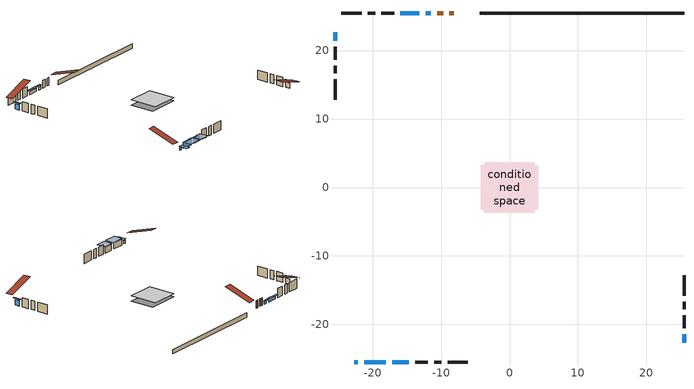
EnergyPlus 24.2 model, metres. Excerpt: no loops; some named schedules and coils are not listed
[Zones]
conditioned space
 floor adiabatic (Floor1 construction): -3.7,-3.7 -3.7,3.7 3.7,3.7 3.7,-3.7 z0.61
 floor adiabatic (AdiabaticFloorConstruction): -3.7,-3.7 -3.7,3.7 3.7,3.7 3.7,-3.7 z0.61
 floor foundation (Slab1 construction): -4.19,-3.27 -4.19,3.27 4.19,3.27 4.19,-3.27 z-0.53
 wall outside (AdiabaticWallConstruction 1): -8.13,25.49 -8.77,25.49 / -9.69,25.49 -10.58,25.49 z0.61:2.64
 wall outside (AdiabaticWallConstruction): -11.5,25.49 -12.27,25.49 / -13.19,25.49 -15.94,25.49 / -22.66,-25.49 -22.15,-25.49 z0.61:1.37; -25.49,22.66 -25.49,21.46 / 25.49,-22.66 25.49,-21.46 z0.61:2.03; -21.22,-25.49 -18.07,-25.49 z0.61:2.19; -17.14,-25.49 -14.7,-25.49 z0.61:2.16
 wall outside (Wall1 construction): -16.87,25.49 -18.71,25.49 / -13.77,-25.49 -11.93,-25.49 / -25.49,20.53 -25.49,18.69 / 25.49,-20.53 25.49,-18.69 z0.61:3.05
 wall outside (Wall2 construction): -19.64,25.49 -20.68,25.49 / -11,-25.49 -9.96,-25.49 / -25.49,17.77 -25.49,16.72 / 25.49,-17.77 25.49,-16.72 z0.61:3.05
 wall outside (Wall3 construction): -21.61,25.49 -24.56,25.49 / -9.03,-25.49 -6.08,-25.49 / -25.49,15.79 -25.49,12.84 / 25.49,-15.79 25.49,-12.84 z0.61:3.05
 wall foundation (FoundationWall1 construction): 25.49,25.49 -4.38,25.49 z-0.53:0.61
 window (WindowConstruction): -11.5,25.49 -12.27,25.49 z0.61:1.37
 window (WindowConstruction 5): -25.49,22.66 -25.49,21.46 z0.61:2.03
 window (WindowConstruction 1): -13.19,25.49 -15.94,25.49 z0.61:1.37
 window (WindowConstruction 6): -22.66,-25.49 -22.15,-25.49 z0.61:1.37
 window (WindowConstruction 2): -21.22,-25.49 -18.07,-25.49 z0.61:2.19
 window (WindowConstruction 3): -17.14,-25.49 -14.7,-25.49 z0.61:2.16
 window (WindowConstruction 4): 25.49,-22.66 25.49,-21.46 z0.61:2.03
 door (Door): -8.14,25.49 -8.77,25.49 z0.61:2.64
 door (Door 1): -9.7,25.49 -10.57,25.49 z0.61:2.64
 ceiling adiabatic (AdiabaticFloorConstruction): 3.7,-3.7 3.7,3.7 -3.7,3.7 -3.7,-3.7 z0.61
 roof outside (Roof1 construction): -7.21,25.49,3.05 -7.21,18.27,5.45 -5.3,18.27,5.45 -5.3,25.49,3.05; -23.59,-25.49,3.05 -23.59,-18.27,5.45 -25.49,-18.27,5.45 -25.49,-25.49,3.05; -25.49,23.59,3.05 -18.27,23.59,5.45 -18.27,25.49,5.45 -25.49,25.49,3.05; 25.49,-23.59,3.05 18.27,-23.59,5.45 18.27,-25.49,5.45 25.49,-25.49,3.05
shading: -12.56,25.49 -11.2,25.49 -11.2,25.95 -12.56,25.95 z1.67; -25.49,21 -25.49,23.12 -25.79,23.12 -25.79,21 z2.49; -16.24,25.49 -12.9,25.49 -12.9,25.95 -16.24,25.95 z1.67; -21.85,-25.49 -22.96,-25.49 -22.96,-27.85 -21.85,-27.85 z1.67; -17.92,-25.49 -21.37,-25.49 -21.37,-27.85 -17.92,-27.85 z2.34; -14.55,-25.49 -17.29,-25.49 -17.29,-27.85 -14.55,-27.85 z2.31; 25.49,-21 25.49,-23.12 25.79,-23.12 25.79,-21 z2.49
[Building]
Building 1: Terrain=Suburbs
[Site:Location]
Whitehorse AP_YT: Latitude {deg}=60.71; Longitude {deg}=-135.07; Time Zone {hr}=-8; Elevation {m}=706; Keep Site Location Information=Yes
[Site:GroundTemperature:Shallow]
-5.4229, -7.73249, -7.91745, -6.82143, -2.42154, 1.95786, 5.75456, 8.15968, 8.36401, 6.40785, 2.70796, -1.53709
[Site:WaterMainsTemperature]
Calculation Method=Schedule; Temperature Schedule=mains temperature schedule
[Material] Roughness=Rough; Thermal Absorptance=0.9
Name | Thickness {m} | Conductivity {W/m-K} | Density {kg/m3} | Specific Heat {J/kg-K} | Solar Absorptance | Visible Absorptance
asphalt or fiberglass shingles | 0.00635 | 0.162714 | 1121.4 | 1465.45 | 0.4 | 0.4
concrete 4.0 in. | 0.1016 | 1.803125 | 2242.8 | 837.4 | 0.7 | 0.7
concrete 8.0 in. | 0.2032 | 1.803125 | 2242.8 | 837.4 | 0.7 | 0.7
door material | 0.04445 | 0.188738 | 512.64 | 1214.23 | 0.7 | 0.7
exterior vertical ins | 0.00139922 | 0.029427 | 32.04 | 1214.23 | 0.7 | 0.7
floor covering | 0.0127 | 0.0433444 | 54.468 | 1339.84 | 0.6 | 0.6
floor rigid ins; wall rigid ins | 0.512978 | 0.029427 | 32.04 | 1214.23 | 0.7 | 0.7
floor stud and cavity | 0.1397 | 0.0941248 | 92.3553 | 1139.71 | 0.7 | 0.7
floor stud and cavity 1 | 0.1397 | 1.75129 | 37.0049 | 1207.88 | 0.7 | 0.7
furniture material conditioned space 1 | 0.1524 | 0.115458 | 640.8 | 1214.23 | 0.6 | 0.6
gypsum board | 0.0127 | 0.160291 | 801 | 837.4 | 0.6 | 0.6
gypsum board 1 | 0.0127 | 0.160291 | 801 | 837.4 | 0.7 | 0.7
osb sheathing 0.5 in. | 0.0127 | 0.115458 | 512.64 | 1214.23 | 0.7 | 0.7
osb sheathing 0.75 in. | 0.01905 | 0.115458 | 512.64 | 1214.23 | 0.7 | 0.7
roof rigid ins | 0.051816 | 0.029427 | 32.04 | 1214.23 | 0.7 | 0.7
roof stud and cavity | 0.2032 | 2.52056 | 78.34581 | 1123.46 | 0.7 | 0.7
wall stud and cavity | 0.1397 | 0.0880559 | 139.0536 | 1170.24 | 0.7 | 0.7
wall stud and cavity 1 | 0.1397 | 0.0869938 | 139.0536 | 1170.24 | 0.7 | 0.7
wall stud and cavity 2 | 0.0889 | 0.380278 | 52.3479 | 1209.89 | 0.7 | 0.7
wall stud and cavity 3 | 0.0889 | 0.391764 | 83.0341 | 1211.67 | 0.7 | 0.7
wood siding | 0.0254 | 0.102417 | 544.68 | 1172.36 | 0.4 | 0.4
wood siding 1; wood siding 2 | 0.0254 | 0.102417 | 544.68 | 1172.36 | 0.7 | 0.7
[WindowMaterial:SimpleGlazingSystem]
Name | U-Factor {W/m2-K} | Solar Heat Gain Coefficient
WindowMaterial | 4.837656 | 0.64
WindowMaterial 1 | 5.104522 | 0.63
WindowMaterial 2 | 3.480614 | 0.71
WindowMaterial 3 | 3.37046 | 0.72
WindowMaterial 4 | 4.03365 | 0.69
WindowMaterial 5 | 2.313785 | 0.52
[Construction]
AdiabaticFloorConstruction: floor stud and cavity 1, floor rigid ins, osb sheathing 0.75 in., floor covering
AdiabaticWallConstruction: wood siding 1, wall rigid ins, wall stud and cavity 2, gypsum board
AdiabaticWallConstruction 1: wood siding 2, wall rigid ins, wall stud and cavity 2, gypsum board
Door; Door 1: door material
Floor1 construction: floor stud and cavity, osb sheathing 0.75 in., floor covering
FoundationWall1 construction: concrete 8.0 in., gypsum board 1
furniture construction conditioned space 1: furniture material conditioned space 1
PartitionWallConstruction: gypsum board, wall stud and cavity 3, gypsum board
Roof1 construction: asphalt or fiberglass shingles, roof rigid ins, osb sheathing 0.75 in., roof stud and cavity, gypsum board
Slab1 construction: concrete 4.0 in.
Wall1 construction: wood siding, osb sheathing 0.5 in., wall stud and cavity, gypsum board
Wall2 construction; Wall3 construction: wood siding, osb sheathing 0.5 in., wall stud and cavity 1, gypsum board
WindowConstruction: WindowMaterial
WindowConstruction 1: WindowMaterial 1
WindowConstruction 2: WindowMaterial 2
WindowConstruction 3: WindowMaterial 3
WindowConstruction 4; WindowConstruction 5: WindowMaterial 4
WindowConstruction 6: WindowMaterial 5
[Zone]
conditioned space: Multiplier=1; Volume {m3}=163.9; Part of Total Floor Area=Yes
[Space]
conditioned space 1: Zone=conditioned space; Volume {m3}=163.9
[SurfaceProperty:ExposedFoundationPerimeter]
Slab1: Exposed Perimeter Calculation Method=TotalExposedPerimeter; Total Exposed Perimeter {m}=29.864
[InternalMass] Zone or ZoneList=conditioned space; Space or SpaceList=conditioned space 1
Name | Construction | Surface Area {m2}
furniture mass conditioned space 1 | furniture construction conditioned space 1 | 65.8817
partition wall mass | PartitionWallConstruction | 109.802
[Lights]
interior lighting: Zone or ZoneList or Space or SpaceList=conditioned space 1; Schedule=interior lighting schedule; Design Level Calculation Method=LightingLevel; Lighting Level {W}=343.2; Return Air Fraction=0; Fraction Radiant=0.6; Fraction Visible=0.2; Fraction Replaceable=1
[People]
occupants: Zone or ZoneList or Space or SpaceList=conditioned space 1; Number of People Schedule=occupants schedule; Number of People Calculation Method=People; Number of People=3; Fraction Radiant=0.314171; Sensible Heat Fraction=0.56303; Activity Level Schedule=occupants activity schedule; Carbon Dioxide Generation Rate {m3/s-W}=0; Enable ASHRAE 55 Comfort Warnings=No; Mean Radiant Temperature Calculation Type=EnclosureAveraged
[ElectricEquipment] Zone or ZoneList or Space or SpaceList=conditioned space 1; Design Level Calculation Method=EquipmentLevel
Name | Schedule | Design Level {W} | Fraction Latent | Fraction Radiant | Fraction Lost
clothes dryer | clothes dryer schedule | 140.772 | 0.015 | 0.081 | 0.85
clothes washer | clothes washer schedule | 32.1985 | 0.03 | 0.162 | 0.7
cooking range | cooking range schedule | 215.147 | 0.08 | 0.432 | 0.2
dishwasher | dishwasher schedule | 66.8632 | 0.3 | 0.18 | 0.4
fridge | fridge schedule | 72.9452 | 0 | 0.6 | 0
mech vent house fan | mech vent house fan schedule | 0 | 0 | 0 | 1
mech vent house fan cfis | mech vent house fan cfis schedule | 0 | 0 | 0 | 0
misc plug loads | misc plug loads schedule | 494.7 | 0.045 | 0.513 | 0.1
whole house fan | Always On Discrete | 0 | 0 | 0 | 1
[OtherEquipment] Zone or ZoneList or Space or SpaceList=conditioned space 1; Design Level Calculation Method=EquipmentLevel
Name | Fuel Type | Schedule | Design Level {W} | Fraction Latent | Fraction Radiant | Fraction Lost
clothes dryer 1 | Electricity | clothes dryer schedule | 0 | 0.015 | 0.081 | 0.85
cooking range 1 | Electricity | cooking range schedule | 0 | 0.08 | 0.432 | 0.2
general water use latent | None | general water use schedule | 62.594 | 1 | 0 | 0
general water use sensible | None | general water use schedule | -61.6891 | 0 | 0.6 | 0
mech vent house fan latent load | None | Always On Discrete | 0 | 1 | 0 | 0
mech vent house fan sensible load | None | Always On Discrete | 0 | 0 | 0 | 0
water heater energy adjustment1 | Propane | Always On Discrete | 0.01 | 0 | 0 | 1
[ZoneInfiltration:DesignFlowRate] Zone or ZoneList or Space or SpaceList=conditioned space 1; Schedule=Always On Discrete; Design Flow Rate Calculation Method=Flow/Zone; Design Flow Rate {m3/s}=0
infil flow; natural vent flow; whole house fan flow
[ZoneControl:Thermostat]
conditioned space Thermostat: Zone or ZoneList=conditioned space; Control Type Schedule=conditioned space Thermostat Schedule; Control 1=conditioned space temperature setpoint; Temperature Difference Between Cutout And Setpoint {deltaC}=0
[ThermostatSetpoint:DualSetpoint]
conditioned space temperature setpoint: Heating Setpoint Temperature Schedule=heating setpoint; Cooling Setpoint Temperature Schedule=cooling setpoint
[AirLoopHVAC:UnitarySystem]
unit heater unitary system: Control Type=Load; Controlling Zone or Thermostat Location=conditioned space; Dehumidification Control Type=None; Availability Schedule=Always On Discrete; Supply Fan=unit heater supply fan; Fan Placement=BlowThrough; Supply Air Fan Operating Mode Schedule=unit heater auto fan schedule; Heating Coil=unit heater htg coil; DX Heating Coil Sizing Ratio=1; Use DOAS DX Cooling Coil=No; Minimum Supply Air Temperature {C}=2; Latent Load Control=SensibleOnlyLoadControl; Cooling Supply Air Flow Rate Method=None; Heating Supply Air Flow Rate Method=SupplyAirFlowRate; Heating Supply Air Flow Rate {m3/s}=0.00141584; No Load Supply Air Flow Rate Method=SupplyAirFlowRate; No Load Supply Air Flow Rate {m3/s}=0; No Load Supply Air Flow Rate Control Set To Low Speed=Yes; Maximum Supply Air Temperature {C}=48.8889; Maximum Outdoor Dry-Bulb Temperature for Supplemental Heater Operation {C}=21; Ancillary On-Cycle Electric Power {W}=0; Ancillary Off-Cycle Electric Power {W}=0
[Zone equipment]
conditioned space: electric baseboard, unit heater unitary system
[Foundation:Kiva]
Foundation Kiva 1: Initial Indoor Air Temperature {C}=18; Wall Height Above Grade {m}=0.610027; Wall Depth Below Slab {m}=0.2032; Custom Block Material Name 1=exterior vertical ins; Custom Block Depth 1 {m}=1.14001; Custom Block X Position 1 {m}=0.2159; Custom Block Z Position 1 {m}=0
[Foundation:Kiva:Settings]
Soil Conductivity {W/m-K}=0.849921; Soil Density {kg/m3}=1842.3; Soil Specific Heat {J/kg-K}=418.7; Ground Solar Absorptivity=0.9; Ground Thermal Absorptivity=0.9; Ground Surface Roughness {m}=0.03; Far-Field Width {m}=40; Deep-Ground Boundary Condition=ZeroFlux; Deep-Ground Depth {m}=40; Minimum Cell Dimension {m}=0.2; Maximum Cell Growth Coefficient=3; Simulation Timestep=Timestep
[Exterior:Lights]
exterior lighting: Schedule=exterior lighting schedule; Design Level {W}=75.6
[EnergyManagementSystem:Sensor] Output:Variable or Output:Meter Index Key=conditioned space
Name | Output:Variable or Output:Meter
conditioned_space_clg_unmet_s | Zone Cooling Setpoint Not Met Time
conditioned_space_htg_unmet_s | Zone Heating Setpoint Not Met Time
fridge_tin_s; tin_s; tin_s_1 | Zone Mean Air Temperature
tout_s | Zone Outdoor Air Drybulb Temperature
win_s | Zone Air Humidity Ratio
[Schedule:Day:Interval]
interior lighting schedule day: No, 01:00, 0.108182, 04:00, 0.0901515, 05:00, 0.0991667, 06:00, 0.162273, 07:00, 0.270455, 08:00, 0.342576, 10:00, 0.369621, 11:00, 0.351591, 12:00, 0.333561, 13:00, 0.324545, 14:00, 0.31553, 15:00, 0.333561, 16:00, 0.369621, 17:00, 0.450758, 18:00, 0.585985, 19:00, 0.775303, 20:00, 0.955606, 21:00, 0.991667, 22:00, 0.712197, 23:00, 0.360606, 24:00, 0.162273
interior lighting schedule day 1: No, 01:00, 0.100909, 04:00, 0.0840909, 05:00, 0.0925, 06:00, 0.151364, 07:00, 0.252273, 08:00, 0.319545, 10:00, 0.344773, 11:00, 0.327955, 12:00, 0.311136, 13:00, 0.302727, 14:00, 0.294318, 15:00, 0.311136, 16:00, 0.344773, 17:00, 0.420455, 18:00, 0.546591, 19:00, 0.723182, 20:00, 0.891364, 21:00, 0.925, 22:00, 0.664318, 23:00, 0.336364, 24:00, 0.151364
interior lighting schedule day 2: No, 01:00, 0.0927273, 04:00, 0.0772727, 05:00, 0.085, 06:00, 0.139091, 07:00, 0.231818, 08:00, 0.293636, 10:00, 0.316818, 11:00, 0.301364, 12:00, 0.285909, 13:00, 0.278182, 14:00, 0.270455, 15:00, 0.285909, 16:00, 0.316818, 17:00, 0.386364, 18:00, 0.502273, 19:00, 0.664545, 20:00, 0.819091, 21:00, 0.85, 22:00, 0.610455, 23:00, 0.309091, 24:00, 0.139091
interior lighting schedule default day: No, 24:00, 0
[Schedule:Week:Daily]
interior lighting schedule Week Rule - Jan1-Jan27: interior lighting schedule day, interior lighting schedule day, interior lighting schedule day, interior lighting schedule day, interior lighting schedule day, interior lighting schedule day, interior lighting schedule day, interior lighting schedule default day, interior lighting schedule default day, interior lighting schedule default day, interior lighting schedule default day, interior lighting schedule default day
interior lighting schedule Week Rule - Jan28-Feb3: interior lighting schedule day, interior lighting schedule day, interior lighting schedule day, interior lighting schedule day, interior lighting schedule day 1, interior lighting schedule day 1, interior lighting schedule day 1, interior lighting schedule default day, interior lighting schedule default day, interior lighting schedule default day, interior lighting schedule default day, interior lighting schedule default day
interior lighting schedule Week Rule - Feb4-Feb24: interior lighting schedule day 1, interior lighting schedule day 1, interior lighting schedule day 1, interior lighting schedule day 1, interior lighting schedule day 1, interior lighting schedule day 1, interior lighting schedule day 1, interior lighting schedule default day, interior lighting schedule default day, interior lighting schedule default day, interior lighting schedule default day, interior lighting schedule default day
interior lighting schedule Week Rule - Feb25-Mar3: interior lighting schedule day 1, interior lighting schedule day 1, interior lighting schedule day 1, interior lighting schedule day 1, interior lighting schedule day 2, interior lighting schedule day 2, interior lighting schedule day 2, interior lighting schedule default day, interior lighting schedule default day, interior lighting schedule default day, interior lighting schedule default day, interior lighting schedule default day
interior lighting schedule Week Rule - Mar4-Mar31: interior lighting schedule day 2, interior lighting schedule day 2, interior lighting schedule day 2, interior lighting schedule day 2, interior lighting schedule day 2, interior lighting schedule day 2, interior lighting schedule day 2, interior lighting schedule default day, interior lighting schedule default day, interior lighting schedule default day, interior lighting schedule default day, interior lighting schedule default day
interior lighting schedule Week Rule - Apr1-Apr28: interior lighting schedule day 3, interior lighting schedule day 3, interior lighting schedule day 3, interior lighting schedule day 3, interior lighting schedule day 3, interior lighting schedule day 3, interior lighting schedule day 3, interior lighting schedule default day, interior lighting schedule default day, interior lighting schedule default day, interior lighting schedule default day, interior lighting schedule default day
interior lighting schedule Week Rule - Apr29-May5: interior lighting schedule day 3, interior lighting schedule day 3, interior lighting schedule day 4, interior lighting schedule day 4, interior lighting schedule day 4, interior lighting schedule day 4, interior lighting schedule day 4, interior lighting schedule default day, interior lighting schedule default day, interior lighting schedule default day, interior lighting schedule default day, interior lighting schedule default day
interior lighting schedule Week Rule - May6-May26: interior lighting schedule day 4, interior lighting schedule day 4, interior lighting schedule day 4, interior lighting schedule day 4, interior lighting schedule day 4, interior lighting schedule day 4, interior lighting schedule day 4, interior lighting schedule default day, interior lighting schedule default day, interior lighting schedule default day, interior lighting schedule default day, interior lighting schedule default day
interior lighting schedule Week Rule - May27-Jun2: interior lighting schedule day 4, interior lighting schedule day 4, interior lighting schedule day 4, interior lighting schedule day 4, interior lighting schedule day 4, interior lighting schedule day 5, interior lighting schedule day 5, interior lighting schedule default day, interior lighting schedule default day, interior lighting schedule default day, interior lighting schedule default day, interior lighting schedule default day
interior lighting schedule Week Rule - Jun3-Jun30: interior lighting schedule day 5, interior lighting schedule day 5, interior lighting schedule day 5, interior lighting schedule day 5, interior lighting schedule day 5, interior lighting schedule day 5, interior lighting schedule day 5, interior lighting schedule default day, interior lighting schedule default day, interior lighting schedule default day, interior lighting schedule default day, interior lighting schedule default day
interior lighting schedule Week Rule - Jul1-Jul28: interior lighting schedule day 6, interior lighting schedule day 6, interior lighting schedule day 6, interior lighting schedule day 6, interior lighting schedule day 6, interior lighting schedule day 6, interior lighting schedule day 6, interior lighting schedule default day, interior lighting schedule default day, interior lighting schedule default day, interior lighting schedule default day, interior lighting schedule default day
interior lighting schedule Week Rule - Jul29-Aug4: interior lighting schedule day 6, interior lighting schedule day 6, interior lighting schedule day 6, interior lighting schedule day 7, interior lighting schedule day 7, interior lighting schedule day 7, interior lighting schedule day 7, interior lighting schedule default day, interior lighting schedule default day, interior lighting schedule default day, interior lighting schedule default day, interior lighting schedule default day
interior lighting schedule Week Rule - Aug5-Aug25: interior lighting schedule day 7, interior lighting schedule day 7, interior lighting schedule day 7, interior lighting schedule day 7, interior lighting schedule day 7, interior lighting schedule day 7, interior lighting schedule day 7, interior lighting schedule default day, interior lighting schedule default day, interior lighting schedule default day, interior lighting schedule default day, interior lighting schedule default day
interior lighting schedule Week Rule - Aug26-Sep1: interior lighting schedule day 7, interior lighting schedule day 7, interior lighting schedule day 7, interior lighting schedule day 7, interior lighting schedule day 7, interior lighting schedule day 7, interior lighting schedule day 8, interior lighting schedule default day, interior lighting schedule default day, interior lighting schedule default day, interior lighting schedule default day, interior lighting schedule default day
interior lighting schedule Week Rule - Sep2-Sep29: interior lighting schedule day 8, interior lighting schedule day 8, interior lighting schedule day 8, interior lighting schedule day 8, interior lighting schedule day 8, interior lighting schedule day 8, interior lighting schedule day 8, interior lighting schedule default day, interior lighting schedule default day, interior lighting schedule default day, interior lighting schedule default day, interior lighting schedule default day
interior lighting schedule Week Rule - Sep30-Oct6: interior lighting schedule day 8, interior lighting schedule day 9, interior lighting schedule day 9, interior lighting schedule day 9, interior lighting schedule day 9, interior lighting schedule day 9, interior lighting schedule day 9, interior lighting schedule default day, interior lighting schedule default day, interior lighting schedule default day, interior lighting schedule default day, interior lighting schedule default day
interior lighting schedule Week Rule - Oct7-Oct27: interior lighting schedule day 9, interior lighting schedule day 9, interior lighting schedule day 9, interior lighting schedule day 9, interior lighting schedule day 9, interior lighting schedule day 9, interior lighting schedule day 9, interior lighting schedule default day, interior lighting schedule default day, interior lighting schedule default day, interior lighting schedule default day, interior lighting schedule default day
interior lighting schedule Week Rule - Oct28-Nov3: interior lighting schedule day 9, interior lighting schedule day 9, interior lighting schedule day 9, interior lighting schedule day 9, interior lighting schedule day 10, interior lighting schedule day 10, interior lighting schedule day 10, interior lighting schedule default day, interior lighting schedule default day, interior lighting schedule default day, interior lighting schedule default day, interior lighting schedule default day
interior lighting schedule Week Rule - Nov4-Nov24: interior lighting schedule day 10, interior lighting schedule day 10, interior lighting schedule day 10, interior lighting schedule day 10, interior lighting schedule day 10, interior lighting schedule day 10, interior lighting schedule day 10, interior lighting schedule default day, interior lighting schedule default day, interior lighting schedule default day, interior lighting schedule default day, interior lighting schedule default day
interior lighting schedule Week Rule - Nov25-Dec1: interior lighting schedule day 10, interior lighting schedule day 10, interior lighting schedule day 10, interior lighting schedule day 10, interior lighting schedule day 10, interior lighting schedule day 10, interior lighting schedule day 11, interior lighting schedule default day, interior lighting schedule default day, interior lighting schedule default day, interior lighting schedule default day, interior lighting schedule default day
interior lighting schedule Week Rule - Dec2-Dec31: interior lighting schedule day 11, interior lighting schedule day 11, interior lighting schedule day 11, interior lighting schedule day 11, interior lighting schedule day 11, interior lighting schedule day 11, interior lighting schedule day 11, interior lighting schedule default day, interior lighting schedule default day, interior lighting schedule default day, interior lighting schedule default day, interior lighting schedule default day
occupants schedule Week Rule - Jan1-Dec31: occupants schedule day, occupants schedule day, occupants schedule day, occupants schedule day, occupants schedule day, occupants schedule day, occupants schedule day, occupants schedule default day, occupants schedule default day, occupants schedule default day, occupants schedule default day, occupants schedule default day
clothes dryer schedule Week Rule - Jan1-Dec31: clothes dryer schedule day, clothes dryer schedule day, clothes dryer schedule day, clothes dryer schedule day, clothes dryer schedule day, clothes dryer schedule day, clothes dryer schedule day, clothes dryer schedule default day, clothes dryer schedule default day, clothes dryer schedule default day, clothes dryer schedule default day, clothes dryer schedule default day
clothes washer schedule Week Rule - Jan1-Dec31: clothes washer schedule day, clothes washer schedule day, clothes washer schedule day, clothes washer schedule day, clothes washer schedule day, clothes washer schedule day, clothes washer schedule day, clothes washer schedule default day, clothes washer schedule default day, clothes washer schedule default day, clothes washer schedule default day, clothes washer schedule default day
cooking range schedule Week Rule - Jan1-Dec31: cooking range schedule day, cooking range schedule day, cooking range schedule day, cooking range schedule day, cooking range schedule day, cooking range schedule day, cooking range schedule day, cooking range schedule default day, cooking range schedule default day, cooking range schedule default day, cooking range schedule default day, cooking range schedule default day
dishwasher schedule Week Rule - Jan1-Dec31: dishwasher schedule day, dishwasher schedule day, dishwasher schedule day, dishwasher schedule day, dishwasher schedule day, dishwasher schedule day, dishwasher schedule day, dishwasher schedule default day, dishwasher schedule default day, dishwasher schedule default day, dishwasher schedule default day, dishwasher schedule default day
misc plug loads schedule Week Rule - Jan1-Dec31: misc plug loads schedule day, misc plug loads schedule day, misc plug loads schedule day, misc plug loads schedule day, misc plug loads schedule day, misc plug loads schedule day, misc plug loads schedule day, misc plug loads schedule default day, misc plug loads schedule default day, misc plug loads schedule default day, misc plug loads schedule default day, misc plug loads schedule default day
general water use schedule Week Rule - Jan1-Dec31: general water use schedule day, general water use schedule day, general water use schedule day, general water use schedule day, general water use schedule day, general water use schedule day, general water use schedule day, general water use schedule default day, general water use schedule default day, general water use schedule default day, general water use schedule default day, general water use schedule default day
exterior lighting schedule Week Rule - Jan1-Jan27: exterior lighting schedule day, exterior lighting schedule day, exterior lighting schedule day, exterior lighting schedule day, exterior lighting schedule day, exterior lighting schedule day, exterior lighting schedule day, exterior lighting schedule default day, exterior lighting schedule default day, exterior lighting schedule default day, exterior lighting schedule default day, exterior lighting schedule default day
exterior lighting schedule Week Rule - Jan28-Feb3: exterior lighting schedule day, exterior lighting schedule day, exterior lighting schedule day, exterior lighting schedule day, exterior lighting schedule day 1, exterior lighting schedule day 1, exterior lighting schedule day 1, exterior lighting schedule default day, exterior lighting schedule default day, exterior lighting schedule default day, exterior lighting schedule default day, exterior lighting schedule default day
exterior lighting schedule Week Rule - Feb4-Feb24: exterior lighting schedule day 1, exterior lighting schedule day 1, exterior lighting schedule day 1, exterior lighting schedule day 1, exterior lighting schedule day 1, exterior lighting schedule day 1, exterior lighting schedule day 1, exterior lighting schedule default day, exterior lighting schedule default day, exterior lighting schedule default day, exterior lighting schedule default day, exterior lighting schedule default day
exterior lighting schedule Week Rule - Feb25-Mar3: exterior lighting schedule day 1, exterior lighting schedule day 1, exterior lighting schedule day 1, exterior lighting schedule day 1, exterior lighting schedule day 2, exterior lighting schedule day 2, exterior lighting schedule day 2, exterior lighting schedule default day, exterior lighting schedule default day, exterior lighting schedule default day, exterior lighting schedule default day, exterior lighting schedule default day
exterior lighting schedule Week Rule - Mar4-Mar31: exterior lighting schedule day 2, exterior lighting schedule day 2, exterior lighting schedule day 2, exterior lighting schedule day 2, exterior lighting schedule day 2, exterior lighting schedule day 2, exterior lighting schedule day 2, exterior lighting schedule default day, exterior lighting schedule default day, exterior lighting schedule default day, exterior lighting schedule default day, exterior lighting schedule default day
exterior lighting schedule Week Rule - Apr1-Apr28: exterior lighting schedule day 3, exterior lighting schedule day 3, exterior lighting schedule day 3, exterior lighting schedule day 3, exterior lighting schedule day 3, exterior lighting schedule day 3, exterior lighting schedule day 3, exterior lighting schedule default day, exterior lighting schedule default day, exterior lighting schedule default day, exterior lighting schedule default day, exterior lighting schedule default day
exterior lighting schedule Week Rule - Apr29-May5: exterior lighting schedule day 3, exterior lighting schedule day 3, exterior lighting schedule day 4, exterior lighting schedule day 4, exterior lighting schedule day 4, exterior lighting schedule day 4, exterior lighting schedule day 4, exterior lighting schedule default day, exterior lighting schedule default day, exterior lighting schedule default day, exterior lighting schedule default day, exterior lighting schedule default day
exterior lighting schedule Week Rule - May6-May26: exterior lighting schedule day 4, exterior lighting schedule day 4, exterior lighting schedule day 4, exterior lighting schedule day 4, exterior lighting schedule day 4, exterior lighting schedule day 4, exterior lighting schedule day 4, exterior lighting schedule default day, exterior lighting schedule default day, exterior lighting schedule default day, exterior lighting schedule default day, exterior lighting schedule default day
exterior lighting schedule Week Rule - May27-Jun2: exterior lighting schedule day 4, exterior lighting schedule day 4, exterior lighting schedule day 4, exterior lighting schedule day 4, exterior lighting schedule day 4, exterior lighting schedule day 5, exterior lighting schedule day 5, exterior lighting schedule default day, exterior lighting schedule default day, exterior lighting schedule default day, exterior lighting schedule default day, exterior lighting schedule default day
exterior lighting schedule Week Rule - Jun3-Jun30: exterior lighting schedule day 5, exterior lighting schedule day 5, exterior lighting schedule day 5, exterior lighting schedule day 5, exterior lighting schedule day 5, exterior lighting schedule day 5, exterior lighting schedule day 5, exterior lighting schedule default day, exterior lighting schedule default day, exterior lighting schedule default day, exterior lighting schedule default day, exterior lighting schedule default day
exterior lighting schedule Week Rule - Jul1-Jul28: exterior lighting schedule day 6, exterior lighting schedule day 6, exterior lighting schedule day 6, exterior lighting schedule day 6, exterior lighting schedule day 6, exterior lighting schedule day 6, exterior lighting schedule day 6, exterior lighting schedule default day, exterior lighting schedule default day, exterior lighting schedule default day, exterior lighting schedule default day, exterior lighting schedule default day
exterior lighting schedule Week Rule - Jul29-Aug4: exterior lighting schedule day 6, exterior lighting schedule day 6, exterior lighting schedule day 6, exterior lighting schedule day 7, exterior lighting schedule day 7, exterior lighting schedule day 7, exterior lighting schedule day 7, exterior lighting schedule default day, exterior lighting schedule default day, exterior lighting schedule default day, exterior lighting schedule default day, exterior lighting schedule default day
exterior lighting schedule Week Rule - Aug5-Aug25: exterior lighting schedule day 7, exterior lighting schedule day 7, exterior lighting schedule day 7, exterior lighting schedule day 7, exterior lighting schedule day 7, exterior lighting schedule day 7, exterior lighting schedule day 7, exterior lighting schedule default day, exterior lighting schedule default day, exterior lighting schedule default day, exterior lighting schedule default day, exterior lighting schedule default day
exterior lighting schedule Week Rule - Aug26-Sep1: exterior lighting schedule day 7, exterior lighting schedule day 7, exterior lighting schedule day 7, exterior lighting schedule day 7, exterior lighting schedule day 7, exterior lighting schedule day 7, exterior lighting schedule day 8, exterior lighting schedule default day, exterior lighting schedule default day, exterior lighting schedule default day, exterior lighting schedule default day, exterior lighting schedule default day
exterior lighting schedule Week Rule - Sep2-Sep29: exterior lighting schedule day 8, exterior lighting schedule day 8, exterior lighting schedule day 8, exterior lighting schedule day 8, exterior lighting schedule day 8, exterior lighting schedule day 8, exterior lighting schedule day 8, exterior lighting schedule default day, exterior lighting schedule default day, exterior lighting schedule default day, exterior lighting schedule default day, exterior lighting schedule default day
exterior lighting schedule Week Rule - Sep30-Oct6: exterior lighting schedule day 8, exterior lighting schedule day 9, exterior lighting schedule day 9, exterior lighting schedule day 9, exterior lighting schedule day 9, exterior lighting schedule day 9, exterior lighting schedule day 9, exterior lighting schedule default day, exterior lighting schedule default day, exterior lighting schedule default day, exterior lighting schedule default day, exterior lighting schedule default day
exterior lighting schedule Week Rule - Oct7-Oct27: exterior lighting schedule day 9, exterior lighting schedule day 9, exterior lighting schedule day 9, exterior lighting schedule day 9, exterior lighting schedule day 9, exterior lighting schedule day 9, exterior lighting schedule day 9, exterior lighting schedule default day, exterior lighting schedule default day, exterior lighting schedule default day, exterior lighting schedule default day, exterior lighting schedule default day
exterior lighting schedule Week Rule - Oct28-Nov3: exterior lighting schedule day 9, exterior lighting schedule day 9, exterior lighting schedule day 9, exterior lighting schedule day 9, exterior lighting schedule day 10, exterior lighting schedule day 10, exterior lighting schedule day 10, exterior lighting schedule default day, exterior lighting schedule default day, exterior lighting schedule default day, exterior lighting schedule default day, exterior lighting schedule default day
exterior lighting schedule Week Rule - Nov4-Nov24: exterior lighting schedule day 10, exterior lighting schedule day 10, exterior lighting schedule day 10, exterior lighting schedule day 10, exterior lighting schedule day 10, exterior lighting schedule day 10, exterior lighting schedule day 10, exterior lighting schedule default day, exterior lighting schedule default day, exterior lighting schedule default day, exterior lighting schedule default day, exterior lighting schedule default day
exterior lighting schedule Week Rule - Nov25-Dec1: exterior lighting schedule day 10, exterior lighting schedule day 10, exterior lighting schedule day 10, exterior lighting schedule day 10, exterior lighting schedule day 10, exterior lighting schedule day 10, exterior lighting schedule day 11, exterior lighting schedule default day, exterior lighting schedule default day, exterior lighting schedule default day, exterior lighting schedule default day, exterior lighting schedule default day
exterior lighting schedule Week Rule - Dec2-Dec31: exterior lighting schedule day 11, exterior lighting schedule day 11, exterior lighting schedule day 11, exterior lighting schedule day 11, exterior lighting schedule day 11, exterior lighting schedule day 11, exterior lighting schedule day 11, exterior lighting schedule default day, exterior lighting schedule default day, exterior lighting schedule default day, exterior lighting schedule default day, exterior lighting schedule default day
[Schedule:Year]
interior lighting schedule: interior lighting schedule Week Rule - Jan1-Jan27, 1, 1, 1, 27, interior lighting schedule Week Rule - Jan28-Feb3, 1, 28, 2, 3, interior lighting schedule Week Rule - Feb4-Feb24, 2, 4, 2, 24, interior lighting schedule Week Rule - Feb25-Mar3, 2, 25, 3, 3, interior lighting schedule Week Rule - Mar4-Mar31, 3, 4, 3, 31, interior lighting schedule Week Rule - Apr1-Apr28, 4, 1, 4, 28, interior lighting schedule Week Rule - Apr29-May5, 4, 29, 5, 5, interior lighting schedule Week Rule - May6-May26, 5, 6, 5, 26, interior lighting schedule Week Rule - May27-Jun2, 5, 27, 6, 2, interior lighting schedule Week Rule - Jun3-Jun30, 6, 3, 6, 30, interior lighting schedule Week Rule - Jul1-Jul28, 7, 1, 7, 28, interior lighting schedule Week Rule - Jul29-Aug4, 7, 29, 8, 4, interior lighting schedule Week Rule - Aug5-Aug25, 8, 5, 8, 25, interior lighting schedule Week Rule - Aug26-Sep1, 8, 26, 9, 1, interior lighting schedule Week Rule - Sep2-Sep29, 9, 2, 9, 29, interior lighting schedule Week Rule - Sep30-Oct6, 9, 30, 10, 6, interior lighting schedule Week Rule - Oct7-Oct27, 10, 7, 10, 27, interior lighting schedule Week Rule - Oct28-Nov3, 10, 28, 11, 3, interior lighting schedule Week Rule - Nov4-Nov24, 11, 4, 11, 24, interior lighting schedule Week Rule - Nov25-Dec1, 11, 25, 12, 1, interior lighting schedule Week Rule - Dec2-Dec31, 12, 2, 12, 31
occupants schedule: occupants schedule Week Rule - Jan1-Dec31, 1, 1, 12, 31
clothes dryer schedule: clothes dryer schedule Week Rule - Jan1-Dec31, 1, 1, 12, 31
clothes washer schedule: clothes washer schedule Week Rule - Jan1-Dec31, 1, 1, 12, 31
cooking range schedule: cooking range schedule Week Rule - Jan1-Dec31, 1, 1, 12, 31
dishwasher schedule: dishwasher schedule Week Rule - Jan1-Dec31, 1, 1, 12, 31
misc plug loads schedule: misc plug loads schedule Week Rule - Jan1-Dec31, 1, 1, 12, 31
general water use schedule: general water use schedule Week Rule - Jan1-Dec31, 1, 1, 12, 31
heating setpoint: heating setpoint Week Rule - Jan1-Dec31, 1, 1, 12, 31
cooling setpoint: cooling setpoint Week Rule - Jan1-Dec31, 1, 1, 12, 31
exterior lighting schedule: exterior lighting schedule Week Rule - Jan1-Jan27, 1, 1, 1, 27, exterior lighting schedule Week Rule - Jan28-Feb3, 1, 28, 2, 3, exterior lighting schedule Week Rule - Feb4-Feb24, 2, 4, 2, 24, exterior lighting schedule Week Rule - Feb25-Mar3, 2, 25, 3, 3, exterior lighting schedule Week Rule - Mar4-Mar31, 3, 4, 3, 31, exterior lighting schedule Week Rule - Apr1-Apr28, 4, 1, 4, 28, exterior lighting schedule Week Rule - Apr29-May5, 4, 29, 5, 5, exterior lighting schedule Week Rule - May6-May26, 5, 6, 5, 26, exterior lighting schedule Week Rule - May27-Jun2, 5, 27, 6, 2, exterior lighting schedule Week Rule - Jun3-Jun30, 6, 3, 6, 30, exterior lighting schedule Week Rule - Jul1-Jul28, 7, 1, 7, 28, exterior lighting schedule Week Rule - Jul29-Aug4, 7, 29, 8, 4, exterior lighting schedule Week Rule - Aug5-Aug25, 8, 5, 8, 25, exterior lighting schedule Week Rule - Aug26-Sep1, 8, 26, 9, 1, exterior lighting schedule Week Rule - Sep2-Sep29, 9, 2, 9, 29, exterior lighting schedule Week Rule - Sep30-Oct6, 9, 30, 10, 6, exterior lighting schedule Week Rule - Oct7-Oct27, 10, 7, 10, 27, exterior lighting schedule Week Rule - Oct28-Nov3, 10, 28, 11, 3, exterior lighting schedule Week Rule - Nov4-Nov24, 11, 4, 11, 24, exterior lighting schedule Week Rule - Nov25-Dec1, 11, 25, 12, 1, exterior lighting schedule Week Rule - Dec2-Dec31, 12, 2, 12, 31
[Schedule:Constant]
Name | Hourly Value
occupants activity schedule | 117.228
fridge schedule; unit heater auto fan schedule | 0
mech vent house fan schedule; mech vent house fan cfis schedule; Always On Discrete | 1
[Schedule:Compact]
conditioned space Thermostat Schedule: Through: 12/31, For: AllDays, Until: 24:00, 4
mains temperature schedule: Through: 01/01, For: AllDays, Until: 24:00, 1.27556, Through: 01/02, For: AllDays, Until: 24:00, 1.21222, Through: 01/03, For: AllDays, Until: 24:00, 1.15, Through: 01/04, For: AllDays, Until: 24:00, 1.08833, Through: 01/05, For: AllDays, Until: 24:00, 1.02778, Through: 01/06, For: AllDays, Until: 24:00, 0.967222, Through: 01/07, For: AllDays, Until: 24:00, 0.907778, Through: 01/08, For: AllDays, Until: 24:00, 0.848889, Through: 01/09, For: AllDays, Until: 24:00, 0.791111, Through: 01/10, For: AllDays, Until: 24:00, 0.733333, Through: 01/11, For: AllDays, Until: 24:00, 0.677222, Through: 01/12, For: AllDays, Until: 24:00, 0.621111, Through: 01/13, For: AllDays, Until: 24:00, 0.566667, Through: 01/14, For: AllDays, Until: 24:00, 0.512222, Through: 01/15, For: AllDays, Until: 24:00, 0.459444, Through: 01/16, For: AllDays, Until: 24:00, 0.407222, Through: 01/17, For: AllDays, Until: 24:00, 0.355556, Through: 01/18, For: AllDays, Until: 24:00, 0.305, Through: 01/19, For: AllDays, Until: 24:00, 0.255556, Through: 01/20, For: AllDays, Until: 24:00, 0.206667, Through: 01/21, For: AllDays, Until: 24:00, 0.158889, Through: 01/22, For: AllDays, Until: 24:00, 0.112222, Through: 01/23, For: AllDays, Until: 24:00, 0.0666667, Through: 01/24, For: AllDays, Until: 24:00, 0.0216667, Through: 01/25, For: AllDays, Until: 24:00, 0, Through: 01/26, For: AllDays, Until: 24:00, 0, Through: 01/27, For: AllDays, Until: 24:00, 0, Through: 01/28, For: AllDays, Until: 24:00, 0, Through: 01/29, For: AllDays, Until: 24:00, 0, Through: 01/30, For: AllDays, Until: 24:00, 0, Through: 01/31, For: AllDays, Until: 24:00, 0, Through: 02/01, For: AllDays, Until: 24:00, 0, Through: 02/02, For: AllDays, Until: 24:00, 0, Through: 02/03, For: AllDays, Until: 24:00, 0, Through: 02/04, For: AllDays, Until: 24:00, 0, Through: 02/05, For: AllDays, Until: 24:00, 0, Through: 02/06, For: AllDays, Until: 24:00, 0, Through: 02/07, For: AllDays, Until: 24:00, 0, Through: 02/08, For: AllDays, Until: 24:00, 0, Through: 02/09, For: AllDays, Until: 24:00, 0, Through: 02/10, For: AllDays, Until: 24:00, 0, Through: 02/11, For: AllDays, Until: 24:00, 0, Through: 02/12, For: AllDays, Until: 24:00, 0, Through: 02/13, For: AllDays, Until: 24:00, 0, Through: 02/14, For: AllDays, Until: 24:00, 0, Through: 02/15, For: AllDays, Until: 24:00, 0, Through: 02/16, For: AllDays, Until: 24:00, 0, Through: 02/17, For: AllDays, Until: 24:00, 0, Through: 02/18, For: AllDays, Until: 24:00, 0, Through: 02/19, For: AllDays, Until: 24:00, 0, Through: 02/20, For: AllDays, Until: 24:00, 0, Through: 02/21, For: AllDays, Until: 24:00, 0, Through: 02/22, For: AllDays, Until: 24:00, 0, Through: 02/23, For: AllDays, Until: 24:00, 0, Through: 02/24, For: AllDays, Until: 24:00, 0, Through: 02/25, For: AllDays, Until: 24:00, 0, Through: 02/26, For: AllDays, Until: 24:00, 0, Through: 02/27, For: AllDays, Until: 24:00, 0, Through: 02/28, For: AllDays, Until: 24:00, 0, Through: 03/01, For: AllDays, Until: 24:00, 0, Through: 03/02, For: AllDays, Until: 24:00, 0, Through: 03/03, For: AllDays, Until: 24:00, 0, Through: 03/04, For: AllDays, Until: 24:00, 0, Through: 03/05, For: AllDays, Until: 24:00, 0, Through: 03/06, For: AllDays, Until: 24:00, 0, Through: 03/07, For: AllDays, Until: 24:00, 0, Through: 03/08, For: AllDays, Until: 24:00, 0, Through: 03/09, For: AllDays, Until: 24:00, 0, Through: 03/10, For: AllDays, Until: 24:00, 0, Through: 03/11, For: AllDays, Until: 24:00, 0, Through: 03/12, For: AllDays, Until: 24:00, 0, Through: 03/13, For: AllDays, Until: 24:00, 0, Through: 03/14, For: AllDays, Until: 24:00, 0, Through: 03/15, For: AllDays, Until: 24:00, 0, Through: 03/16, For: AllDays, Until: 24:00, 0, Through: 03/17, For: AllDays, Until: 24:00, 0, Through: 03/18, For: AllDays, Until: 24:00, 0, Through: 03/19, For: AllDays, Until: 24:00, 0, Through: 03/20, For: AllDays, Until: 24:00, 0, Through: 03/21, For: AllDays, Until: 24:00, 0, Through: 03/22, For: AllDays, Until: 24:00, 0, Through: 03/23, For: AllDays, Until: 24:00, 0, Through: 03/24, For: AllDays, Until: 24:00, 0, Through: 03/25, For: AllDays, Until: 24:00, 0, Through: 03/26, For: AllDays, Until: 24:00, 0, Through: 03/27, For: AllDays, Until: 24:00, 0, Through: 03/28, For: AllDays, Until: 24:00, 0, Through: 03/29, For: AllDays, Until: 24:00, 0, Through: 03/30, For: AllDays, Until: 24:00, 0, Through: 03/31, For: AllDays, Until: 24:00, 0, Through: 04/01, For: AllDays, Until: 24:00, 0, Through: 04/02, For: AllDays, Until: 24:00, 0, Through: 04/03, For: AllDays, Until: 24:00, 0, Through: 04/04, For: AllDays, Until: 24:00, 0, Through: 04/05, For: AllDays, Until: 24:00, 0, Through: 04/06, For: AllDays, Until: 24:00, 0, Through: 04/07, For: AllDays, Until: 24:00, 0, Through: 04/08, For: AllDays, Until: 24:00, 0, Through: 04/09, For: AllDays, Until: 24:00, 0, Through: 04/10, For: AllDays, Until: 24:00, 0.0316667, Through: 04/11, For: AllDays, Until: 24:00, 0.0766667, Through: 04/12, For: AllDays, Until: 24:00, 0.122778, Through: 04/13, For: AllDays, Until: 24:00, 0.169444, Through: 04/14, For: AllDays, Until: 24:00, 0.217778, Through: 04/15, For: AllDays, Until: 24:00, 0.266667, Through: 04/16, For: AllDays, Until: 24:00, 0.316111, Through: 04/17, For: AllDays, Until: 24:00, 0.367222, Through: 04/18, For: AllDays, Until: 24:00, 0.418333, Through: 04/19, For: AllDays, Until: 24:00, 0.471111, Through: 04/20, For: AllDays, Until: 24:00, 0.524444, Through: 04/21, For: AllDays, Until: 24:00, 0.578889, Through: 04/22, For: AllDays, Until: 24:00, 0.633889, Through: 04/23, For: AllDays, Until: 24:00, 0.689444, Through: 04/24, For: AllDays, Until: 24:00, 0.746111, Through: 04/25, For: AllDays, Until: 24:00, 0.803889, Through: 04/26, For: AllDays, Until: 24:00, 0.862222, Through: 04/27, For: AllDays, Until: 24:00, 0.921111, Through: 04/28, For: AllDays, Until: 24:00, 0.980556, Through: 04/29, For: AllDays, Until: 24:00, 1.04111, Through: 04/30, For: AllDays, Until: 24:00, 1.10222, Through: 05/01, For: AllDays, Until: 24:00, 1.16389, Through: 05/02, For: AllDays, Until: 24:00, 1.22667, Through: 05/03, For: AllDays, Until: 24:00, 1.28944, Through: 05/04, For: AllDays, Until: 24:00, 1.35333, Through: 05/05, For: AllDays, Until: 24:00, 1.41778, Through: 05/06, For: AllDays, Until: 24:00, 1.48278, Through: 05/07, For: AllDays, Until: 24:00, 1.54778, Through: 05/08, For: AllDays, Until: 24:00, 1.61389, Through: 05/09, For: AllDays, Until: 24:00, 1.68056, Through: 05/10, For: AllDays, Until: 24:00, 1.74778, Through: 05/11, For: AllDays, Until: 24:00, 1.815, Through: 05/12, For: AllDays, Until: 24:00, 1.88333, Through: 05/13, For: AllDays, Until: 24:00, 1.95167, Through: 05/14, For: AllDays, Until: 24:00, 2.02056, Through: 05/15, For: AllDays, Until: 24:00, 2.09, Through: 05/16, For: AllDays, Until: 24:00, 2.15944, Through: 05/17, For: AllDays, Until: 24:00, 2.22944, Through: 05/18, For: AllDays, Until: 24:00, 2.3, Through: 05/19, For: AllDays, Until: 24:00, 2.37111, Through: 05/20, For: AllDays, Until: 24:00, 2.44167, Through: 05/21, For: AllDays, Until: 24:00, 2.51333, Through: 05/22, For: AllDays, Until: 24:00, 2.585, Through: 05/23, For: AllDays, Until: 24:00, 2.65667, Through: 05/24, For: AllDays, Until: 24:00, 2.72889, Through: 05/25, For: AllDays, Until: 24:00, 2.80111, Through: 05/26, For: AllDays, Until: 24:00, 2.87333, Through: 05/27, For: AllDays, Until: 24:00, 2.94556, Through: 05/28, For: AllDays, Until: 24:00, 3.01833, Through: 05/29, For: AllDays, Until: 24:00, 3.09111, Through: 05/30, For: AllDays, Until: 24:00, 3.16444, Through: 05/31, For: AllDays, Until: 24:00, 3.23722, Through: 06/01, For: AllDays, Until: 24:00, 3.31, Through: 06/02, For: AllDays, Until: 24:00, 3.38333, Through: 06/03, For: AllDays, Until: 24:00, 3.45611, Through: 06/04, For: AllDays, Until: 24:00, 3.52944, Through: 06/05, For: AllDays, Until: 24:00, 3.60222, Through: 06/06, For: AllDays, Until: 24:00, 3.675, Through: 06/07, For: AllDays, Until: 24:00, 3.74833, Through: 06/08, For: AllDays, Until: 24:00, 3.82056, Through: 06/09, For: AllDays, Until: 24:00, 3.89333, Through: 06/10, For: AllDays, Until: 24:00, 3.96611, Through: 06/11, For: AllDays, Until: 24:00, 4.03833, Through: 06/12, For: AllDays, Until: 24:00, 4.11, Through: 06/13, For: AllDays, Until: 24:00, 4.18222, Through: 06/14, For: AllDays, Until: 24:00, 4.25389, Through: 06/15, For: AllDays, Until: 24:00, 4.325, Through: 06/16, For: AllDays, Until: 24:00, 4.39611, Through: 06/17, For: AllDays, Until: 24:00, 4.46722, Through: 06/18, For: AllDays, Until: 24:00, 4.53778, Through: 06/19, For: AllDays, Until: 24:00, 4.60778, Through: 06/20, For: AllDays, Until: 24:00, 4.67778, Through: 06/21, For: AllDays, Until: 24:00, 4.74722, Through: 06/22, For: AllDays, Until: 24:00, 4.81611, Through: 06/23, For: AllDays, Until: 24:00, 4.885, Through: 06/24, For: AllDays, Until: 24:00, 4.95278, Through: 06/25, For: AllDays, Until: 24:00, 5.02056, Through: 06/26, For: AllDays, Until: 24:00, 5.08778, Through: 06/27, For: AllDays, Until: 24:00, 5.15444, Through: 06/28, For: AllDays, Until: 24:00, 5.22111, Through: 06/29, For: AllDays, Until: 24:00, 5.28667, Through: 06/30, For: AllDays, Until: 24:00, 5.35167, Through: 07/01, For: AllDays, Until: 24:00, 5.41611, Through: 07/02, For: AllDays, Until: 24:00, 5.48, Through: 07/03, For: AllDays, Until: 24:00, 5.54333, Through: 07/04, For: AllDays, Until: 24:00, 5.60611, Through: 07/05, For: AllDays, Until: 24:00, 5.66833, Through: 07/06, For: AllDays, Until: 24:00, 5.72944, Through: 07/07, For: AllDays, Until: 24:00, 5.79, Through: 07/08, For: AllDays, Until: 24:00, 5.85, Through: 07/09, For: AllDays, Until: 24:00, 5.90944, Through: 07/10, For: AllDays, Until: 24:00, 5.96778, Through: 07/11, For: AllDays, Until: 24:00, 6.02556, Through: 07/12, For: AllDays, Until: 24:00, 6.08222, Through: 07/13, For: AllDays, Until: 24:00, 6.13833, Through: 07/14, For: AllDays, Until: 24:00, 6.19389, Through: 07/15, For: AllDays, Until: 24:00, 6.24833, Through: 07/16, For: AllDays, Until: 24:00, 6.30222, Through: 07/17, For: AllDays, Until: 24:00, 6.355, Through: 07/18, For: AllDays, Until: 24:00, 6.40667, Through: 07/19, For: AllDays, Until: 24:00, 6.45778, Through: 07/20, For: AllDays, Until: 24:00, 6.50778, Through: 07/21, For: AllDays, Until: 24:00, 6.55722, Through: 07/22, For: AllDays, Until: 24:00, 6.60556, Through: 07/23, For: AllDays, Until: 24:00, 6.65278, Through: 07/24, For: AllDays, Until: 24:00, 6.69889, Through: 07/25, For: AllDays, Until: 24:00, 6.74444, Through: 07/26, For: AllDays, Until: 24:00, 6.78889, Through: 07/27, For: AllDays, Until: 24:00, 6.83222, Through: 07/28, For: AllDays, Until: 24:00, 6.87444, Through: 07/29, For: AllDays, Until: 24:00, 6.91611, Through: 07/30, For: AllDays, Until: 24:00, 6.95611, Through: 07/31, For: AllDays, Until: 24:00, 6.99556, Through: 08/01, For: AllDays, Until: 24:00, 7.03333, Through: 08/02, For: AllDays, Until: 24:00, 7.07056, Through: 08/03, For: AllDays, Until: 24:00, 7.10667, Through: 08/04, For: AllDays, Until: 24:00, 7.14167, Through: 08/05, For: AllDays, Until: 24:00, 7.175, Through: 08/06, For: AllDays, Until: 24:00, 7.20778, Through: 08/07, For: AllDays, Until: 24:00, 7.23944, Through: 08/08, For: AllDays, Until: 24:00, 7.27, Through: 08/09, For: AllDays, Until: 24:00, 7.29889, Through: 08/10, For: AllDays, Until: 24:00, 7.32722, Through: 08/11, For: AllDays, Until: 24:00, 7.35389, Through: 08/12, For: AllDays, Until: 24:00, 7.38, Through: 08/13, For: AllDays, Until: 24:00, 7.40444, Through: 08/14, For: AllDays, Until: 24:00, 7.42778, Through: 08/15, For: AllDays, Until: 24:00, 7.45, Through: 08/16, For: AllDays, Until: 24:00, 7.47111, Through: 08/17, For: AllDays, Until: 24:00, 7.49111, Through: 08/18, For: AllDays, Until: 24:00, 7.50944, Through: 08/19, For: AllDays, Until: 24:00, 7.52667, Through: 08/20, For: AllDays, Until: 24:00, 7.54278, Through: 08/21, For: AllDays, Until: 24:00, 7.55778, Through: 08/22, For: AllDays, Until: 24:00, 7.57167, Through: 08/23, For: AllDays, Until: 24:00, 7.58389, Through: 08/24, For: AllDays, Until: 24:00, 7.595, Through: 08/25, For: AllDays, Until: 24:00, 7.605, Through: 08/26, For: AllDays, Until: 24:00, 7.61389, Through: 08/27, For: AllDays, Until: 24:00, 7.62111, Through: 08/28, For: AllDays, Until: 24:00, 7.62778, Through: 08/29, For: AllDays, Until: 24:00, 7.63222, Through: 08/30, For: AllDays, Until: 24:00, 7.63611, Through: 08/31, For: AllDays, Until: 24:00, 7.63833, Through: 09/01, For: AllDays, Until: 24:00, 7.64, Through: 09/02, For: AllDays, Until: 24:00, 7.63944, Through: 09/03, For: AllDays, Until: 24:00, 7.63833, Through: 09/04, For: AllDays, Until: 24:00, 7.63556, Through: 09/05, For: AllDays, Until: 24:00, 7.63222, Through: 09/06, For: AllDays, Until: 24:00, 7.62667, Through: 09/07, For: AllDays, Until: 24:00, 7.62056, Through: 09/08, For: AllDays, Until: 24:00, 7.61278, Through: 09/09, For: AllDays, Until: 24:00, 7.60389, Through: 09/10, For: AllDays, Until: 24:00, 7.59389, Through: 09/11, For: AllDays, Until: 24:00, 7.58278, Through: 09/12, For: AllDays, Until: 24:00, 7.57, Through: 09/13, For: AllDays, Until: 24:00, 7.55611, Through: 09/14, For: AllDays, Until: 24:00, 7.54111, Through: 09/15, For: AllDays, Until: 24:00, 7.525, Through: 09/16, For: AllDays, Until: 24:00, 7.50722, Through: 09/17, For: AllDays, Until: 24:00, 7.48889, Through: 09/18, For: AllDays, Until: 24:00, 7.46889, Through: 09/19, For: AllDays, Until: 24:00, 7.44778, Through: 09/20, For: AllDays, Until: 24:00, 7.42556, Through: 09/21, For: AllDays, Until: 24:00, 7.40167, Through: 09/22, For: AllDays, Until: 24:00, 7.37722, Through: 09/23, For: AllDays, Until: 24:00, 7.35111, Through: 09/24, For: AllDays, Until: 24:00, 7.32389, Through: 09/25, For: AllDays, Until: 24:00, 7.29611, Through: 09/26, For: AllDays, Until: 24:00, 7.26667, Through: 09/27, For: AllDays, Until: 24:00, 7.23611, Through: 09/28, For: AllDays, Until: 24:00, 7.20444, Through: 09/29, For: AllDays, Until: 24:00, 7.17167, Through: 09/30, For: AllDays, Until: 24:00, 7.13778, Through: 10/01, For: AllDays, Until: 24:00, 7.10278, Through: 10/02, For: AllDays, Until: 24:00, 7.06667, Through: 10/03, For: AllDays, Until: 24:00, 7.02944, Through: 10/04, For: AllDays, Until: 24:00, 6.99111, Through: 10/05, For: AllDays, Until: 24:00, 6.95167, Through: 10/06, For: AllDays, Until: 24:00, 6.91111, Through: 10/07, For: AllDays, Until: 24:00, 6.87, Through: 10/08, For: AllDays, Until: 24:00, 6.82722, Through: 10/09, For: AllDays, Until: 24:00, 6.78389, Through: 10/10, For: AllDays, Until: 24:00, 6.73944, Through: 10/11, For: AllDays, Until: 24:00, 6.69389, Through: 10/12, For: AllDays, Until: 24:00, 6.64722, Through: 10/13, For: AllDays, Until: 24:00, 6.6, Through: 10/14, For: AllDays, Until: 24:00, 6.55167, Through: 10/15, For: AllDays, Until: 24:00, 6.50222, Through: 10/16, For: AllDays, Until: 24:00, 6.45222, Through: 10/17, For: AllDays, Until: 24:00, 6.40111, Through: 10/18, For: AllDays, Until: 24:00, 6.34889, Through: 10/19, For: AllDays, Until: 24:00, 6.29611, Through: 10/20, For: AllDays, Until: 24:00, 6.24222, Through: 10/21, For: AllDays, Until: 24:00, 6.18778, Through: 10/22, For: AllDays, Until: 24:00, 6.13222, Through: 10/23, For: AllDays, Until: 24:00, 6.07611, Through: 10/24, For: AllDays, Until: 24:00, 6.01889, Through: 10/25, For: AllDays, Until: 24:00, 5.96111, Through: 10/26, For: AllDays, Until: 24:00, 5.90278, Through: 10/27, For: AllDays, Until: 24:00, 5.84333, Through: 10/28, For: AllDays, Until: 24:00, 5.78333, Through: 10/29, For: AllDays, Until: 24:00, 5.72278, Through: 10/30, For: AllDays, Until: 24:00, 5.66111, Through: 10/31, For: AllDays, Until: 24:00, 5.59889, Through: 11/01, For: AllDays, Until: 24:00, 5.53611, Through: 11/02, For: AllDays, Until: 24:00, 5.47278, Through: 11/03, For: AllDays, Until: 24:00, 5.40889, Through: 11/04, For: AllDays, Until: 24:00, 5.34444, Through: 11/05, For: AllDays, Until: 24:00, 5.27944, Through: 11/06, For: AllDays, Until: 24:00, 5.21333, Through: 11/07, For: AllDays, Until: 24:00, 5.14722, Through: 11/08, For: AllDays, Until: 24:00, 5.08056, Through: 11/09, For: AllDays, Until: 24:00, 5.01333, Through: 11/10, For: AllDays, Until: 24:00, 4.94556, Through: 11/11, For: AllDays, Until: 24:00, 4.87722, Through: 11/12, For: AllDays, Until: 24:00, 4.80833, Through: 11/13, For: AllDays, Until: 24:00, 4.73944, Through: 11/14, For: AllDays, Until: 24:00, 4.67, Through: 11/15, For: AllDays, Until: 24:00, 4.6, Through: 11/16, For: AllDays, Until: 24:00, 4.53, Through: 11/17, For: AllDays, Until: 24:00, 4.45944, Through: 11/18, For: AllDays, Until: 24:00, 4.38833, Through: 11/19, For: AllDays, Until: 24:00, 4.31722, Through: 11/20, For: AllDays, Until: 24:00, 4.24556, Through: 11/21, For: AllDays, Until: 24:00, 4.17389, Through: 11/22, For: AllDays, Until: 24:00, 4.10222, Through: 11/23, For: AllDays, Until: 24:00, 4.03, Through: 11/24, For: AllDays, Until: 24:00, 3.95778, Through: 11/25, For: AllDays, Until: 24:00, 3.88556, Through: 11/26, For: AllDays, Until: 24:00, 3.81278, Through: 11/27, For: AllDays, Until: 24:00, 3.74, Through: 11/28, For: AllDays, Until: 24:00, 3.66722, Through: 11/29, For: AllDays, Until: 24:00, 3.59389, Through: 11/30, For: AllDays, Until: 24:00, 3.52111, Through: 12/01, For: AllDays, Until: 24:00, 3.44833, Through: 12/02, For: AllDays, Until: 24:00, 3.375, Through: 12/03, For: AllDays, Until: 24:00, 3.30222, Through: 12/04, For: AllDays, Until: 24:00, 3.22889, Through: 12/05, For: AllDays, Until: 24:00, 3.15611, Through: 12/06, For: AllDays, Until: 24:00, 3.08333, Through: 12/07, For: AllDays, Until: 24:00, 3.01056, Through: 12/08, For: AllDays, Until: 24:00, 2.93778, Through: 12/09, For: AllDays, Until: 24:00, 2.865, Through: 12/10, For: AllDays, Until: 24:00, 2.79278, Through: 12/11, For: AllDays, Until: 24:00, 2.72056, Through: 12/12, For: AllDays, Until: 24:00, 2.64833, Through: 12/13, For: AllDays, Until: 24:00, 2.57667, Through: 12/14, For: AllDays, Until: 24:00, 2.505, Through: 12/15, For: AllDays, Until: 24:00, 2.43389, Through: 12/16, For: AllDays, Until: 24:00, 2.36278, Through: 12/17, For: AllDays, Until: 24:00, 2.29222, Through: 12/18, For: AllDays, Until: 24:00, 2.22167, Through: 12/19, For: AllDays, Until: 24:00, 2.15167, Through: 12/20, For: AllDays, Until: 24:00, 2.08222, Through: 12/21, For: AllDays, Until: 24:00, 2.01278, Through: 12/22, For: AllDays, Until: 24:00, 1.94389, Through: 12/23, For: AllDays, Until: 24:00, 1.87556, Through: 12/24, For: AllDays, Until: 24:00, 1.80778, Through: 12/25, For: AllDays, Until: 24:00, 1.74, Through: 12/26, For: AllDays, Until: 24:00, 1.67333, Through: 12/27, For: AllDays, Until: 24:00, 1.60667, Through: 12/28, For: AllDays, Until: 24:00, 1.54056, Through: 12/29, For: AllDays, Until: 24:00, 1.475, Through: 12/30, For: AllDays, Until: 24:00, 1.41056, Through: 12/31, For: AllDays, Until: 24:00, 1.34611
